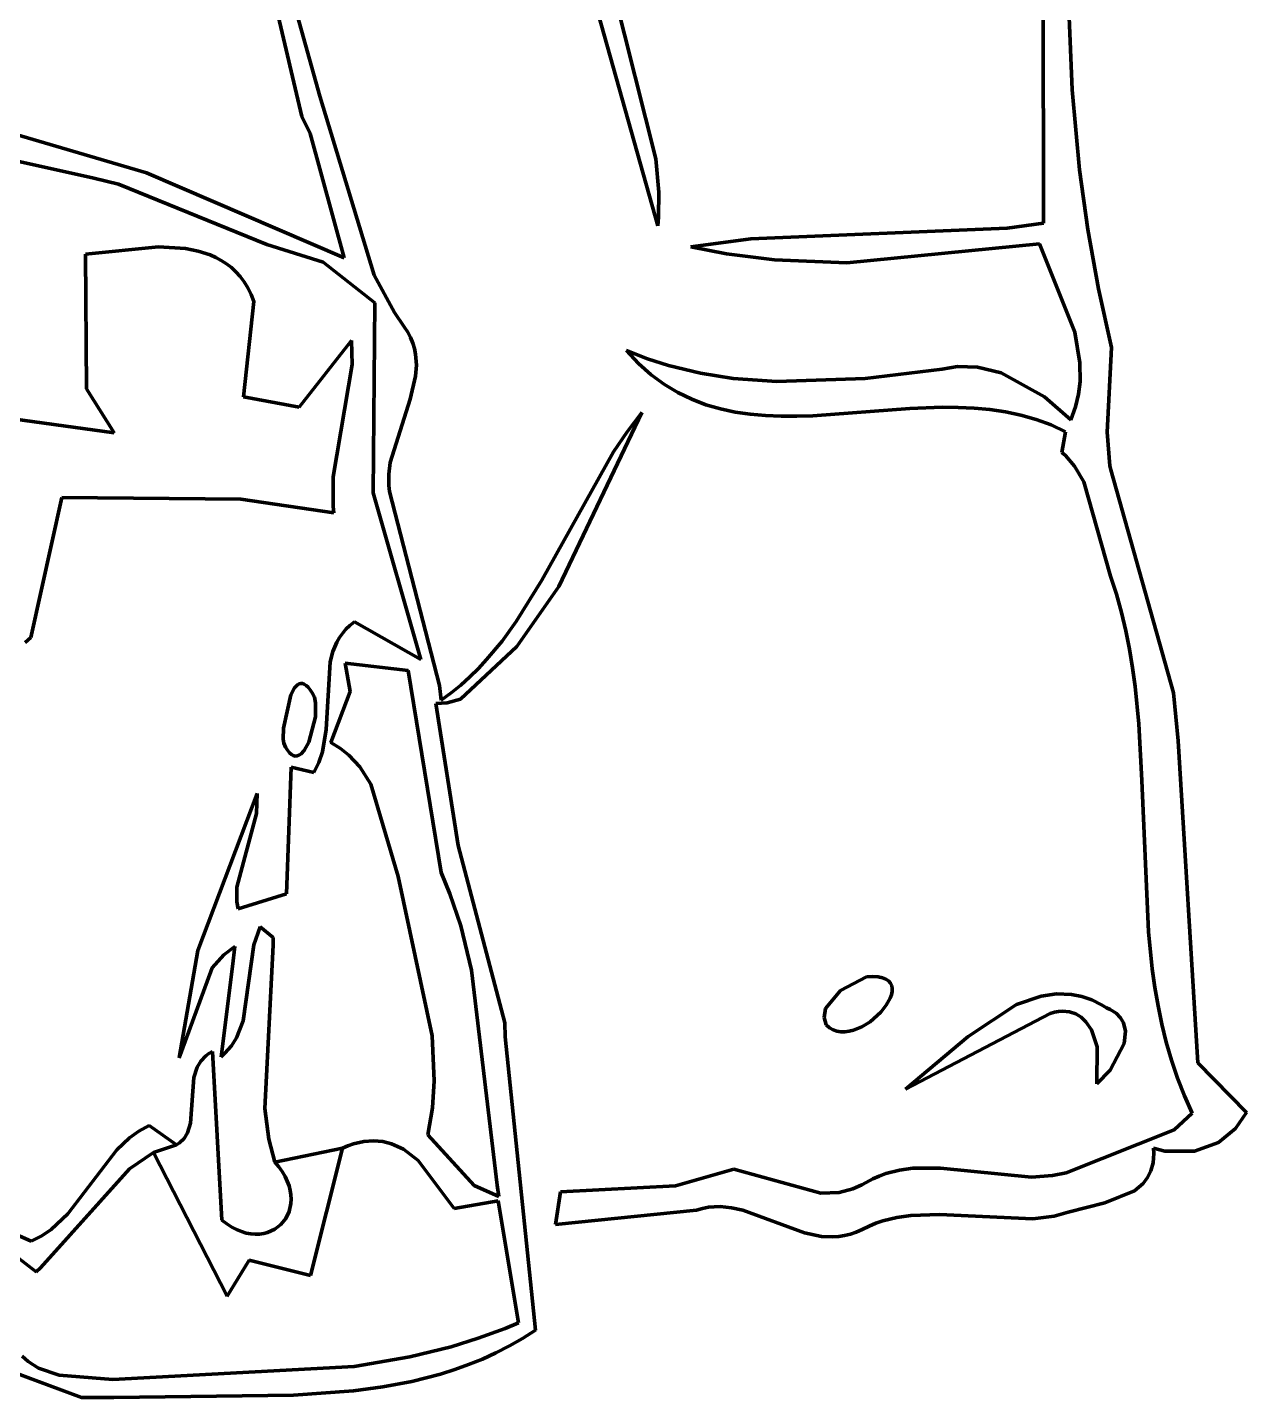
# Model space of a CAD drawing. Header units: millimetres. Extents: x 0 to 8.5, y 0 to 13.2.
# Drawn here: x 6.109 to 6.926, y 1.185 to 2.103 of the extents above; entities that cross this region are included whole.
import ezdxf

# ---------------------------------------------------------------- set-up
doc = ezdxf.new("R2010")
doc.units = ezdxf.units.MM
for name, color, linetype, lineweight in [('color#060606ff', 7, 'CONTINUOUS', 100), ('color#5c5c5cff', 7, 'CONTINUOUS', 100), ('color#ffffffff', 7, 'CONTINUOUS', 100)]:
    doc.layers.add(name, color=color, linetype=linetype, lineweight=lineweight)

msp = doc.modelspace()

# ---------------------------------------------------------------- linework, layer by layer
at = {"layer": 'color#060606ff'}
for p, q in [((6.53174, 1.97014), (6.44263, 2.28634)), ((6.25993, 2.21854), (6.30509, 2.05706)), ((6.5017, 2.12918), (6.53039, 2.01489)), ((6.29295, 2.0434), (6.27621, 2.11472)), ((6.30509, 2.05706), (6.34164, 1.93705)), ((6.07617, 2.03863), (6.18882, 2.0056)), ((6.29857, 2.03189), (6.29295, 2.0434)), ((6.15362, 2.002), (6.00369, 2.0354)), ((6.32149, 1.94856), (6.29857, 2.03189)), ((6.53039, 2.01489), (6.53243, 1.99266)), ((6.17021, 1.99806), (6.15362, 2.002)), ((6.18882, 2.0056), (6.32149, 1.94856)), ((6.26962, 1.95762), (6.17021, 1.99806)), ((6.53243, 1.99266), (6.5322, 1.9758)), ((6.5322, 1.9758), (6.53174, 1.97014)), ((6.30729, 1.9457), (6.26962, 1.95762)), ((6.1481, 1.9512), (6.19705, 1.95593)), ((6.14874, 1.86094), (6.1481, 1.9512)), ((6.19705, 1.95593), (6.21497, 1.95481)), ((6.21497, 1.95481), (6.22348, 1.95315)), ((6.22348, 1.95315), (6.23152, 1.95056)), ((6.23152, 1.95056), (6.23533, 1.94889)), ((6.23533, 1.94889), (6.23899, 1.94694)), ((6.23899, 1.94694), (6.24247, 1.94469)), ((6.24247, 1.94469), (6.24577, 1.94214)), ((6.24577, 1.94214), (6.24886, 1.93926)), ((6.24886, 1.93926), (6.25174, 1.93604)), ((6.34202, 1.91841), (6.30729, 1.9457)), ((6.25174, 1.93604), (6.2544, 1.93246)), ((6.2544, 1.93246), (6.25681, 1.92851)), ((6.25681, 1.92851), (6.25896, 1.92417)), ((6.34164, 1.93705), (6.35515, 1.91193)), ((6.26084, 1.91942), (6.25394, 1.85542)), ((6.25896, 1.92417), (6.26084, 1.91942)), ((6.34093, 1.79119), (6.34202, 1.91841)), ((6.35515, 1.91193), (6.3616, 1.90235)), ((6.3616, 1.90235), (6.36399, 1.89877)), ((6.29115, 1.84867), (6.32631, 1.89321)), ((6.32631, 1.89321), (6.32679, 1.87705)), ((6.36399, 1.89877), (6.36593, 1.89516)), ((6.36593, 1.89516), (6.36746, 1.89153)), ((6.36746, 1.89153), (6.36859, 1.88787)), ((6.36859, 1.88787), (6.36935, 1.88418)), ((6.36935, 1.88418), (6.36991, 1.87675)), ((6.32679, 1.87705), (6.31409, 1.80197)), ((6.36991, 1.87675), (6.36934, 1.86924)), ((6.36934, 1.86924), (6.36575, 1.85402)), ((6.16713, 1.83132), (6.14874, 1.86094)), ((6.25394, 1.85542), (6.29115, 1.84867)), ((6.36575, 1.85402), (6.35222, 1.81147)), ((6.06746, 1.84503), (6.16713, 1.83132)), ((6.52103, 1.84489), (6.46543, 1.72841)), ((6.51112, 1.83212), (6.52103, 1.84489)), ((6.50196, 1.81873), (6.51112, 1.83212)), ((6.45394, 1.7327), (6.50196, 1.81873)), ((6.35222, 1.81147), (6.35126, 1.80371)), ((6.31409, 1.80197), (6.31398, 1.78191)), ((6.35126, 1.80371), (6.35132, 1.79598)), ((6.37282, 1.67935), (6.34093, 1.79119)), ((6.35132, 1.79598), (6.35181, 1.79212)), ((6.35181, 1.79212), (6.3854, 1.6621)), ((6.13217, 1.78812), (6.11145, 1.69427)), ((6.25203, 1.78695), (6.13217, 1.78812)), ((6.31444, 1.77785), (6.25203, 1.78695)), ((6.31398, 1.78191), (6.31444, 1.77785)), ((6.43678, 1.70495), (6.45394, 1.7327)), ((6.46543, 1.72841), (6.43722, 1.68808)), ((6.32021, 1.69696), (6.32256, 1.69968)), ((6.32256, 1.69968), (6.32525, 1.70225)), ((6.32525, 1.70225), (6.32831, 1.70465)), ((6.32831, 1.70465), (6.37282, 1.67935)), ((6.42728, 1.69183), (6.43678, 1.70495)), ((6.11145, 1.69427), (6.10755, 1.69092)), ((6.31376, 1.68472), (6.31644, 1.69109)), ((6.31644, 1.69109), (6.31818, 1.69409)), ((6.31818, 1.69409), (6.32021, 1.69696)), ((6.41694, 1.67939), (6.42728, 1.69183)), ((6.31197, 1.67792), (6.31376, 1.68472)), ((6.43722, 1.68808), (6.39947, 1.65296)), ((6.30926, 1.63257), (6.31197, 1.67792)), ((6.32205, 1.67691), (6.32554, 1.65796)), ((6.36428, 1.67215), (6.32205, 1.67691)), ((6.38639, 1.53663), (6.36428, 1.67215)), ((6.40562, 1.66776), (6.41141, 1.67347)), ((6.41141, 1.67347), (6.41694, 1.67939)), ((6.28812, 1.6605), (6.29009, 1.66255)), ((6.29009, 1.66255), (6.29116, 1.66315)), ((6.29116, 1.66315), (6.29227, 1.66344)), ((6.29227, 1.66344), (6.29344, 1.66338)), ((6.29344, 1.66338), (6.29467, 1.66296)), ((6.29467, 1.66296), (6.29594, 1.66214)), ((6.29594, 1.66214), (6.29726, 1.6609)), ((6.3854, 1.6621), (6.38644, 1.65211)), ((6.39315, 1.65707), (6.39954, 1.66229)), ((6.39954, 1.66229), (6.40562, 1.66776)), ((6.28083, 1.63347), (6.28558, 1.65571)), ((6.28558, 1.65571), (6.28812, 1.6605)), ((6.29726, 1.6609), (6.29864, 1.65921)), ((6.29864, 1.65921), (6.30006, 1.65705)), ((6.30006, 1.65705), (6.30147, 1.65412)), ((6.30147, 1.65412), (6.30225, 1.65032)), ((6.32554, 1.65796), (6.31248, 1.62376)), ((6.38644, 1.65211), (6.39315, 1.65707)), ((6.39947, 1.65296), (6.39044, 1.65033)), ((6.30225, 1.65032), (6.30214, 1.64098)), ((6.39044, 1.65033), (6.38284, 1.64995)), ((6.38284, 1.64995), (6.39774, 1.55489)), ((6.30214, 1.64098), (6.29769, 1.62402)), ((6.28062, 1.62604), (6.28083, 1.63347)), ((6.28091, 1.62348), (6.28062, 1.62604)), ((6.30684, 1.61758), (6.30926, 1.63257)), ((6.28216, 1.62077), (6.28091, 1.62348)), ((6.28343, 1.61861), (6.28216, 1.62077)), ((6.28471, 1.61695), (6.28343, 1.61861)), ((6.286, 1.61578), (6.28471, 1.61695)), ((6.2946, 1.61855), (6.29229, 1.61609)), ((6.29769, 1.62402), (6.2946, 1.61855)), ((6.30449, 1.61046), (6.30684, 1.61758)), ((6.31248, 1.62376), (6.31896, 1.61982)), ((6.31896, 1.61982), (6.32465, 1.6153)), ((6.28285, 1.52235), (6.28587, 1.60725)), ((6.28587, 1.60725), (6.30112, 1.60369)), ((6.28729, 1.61506), (6.286, 1.61578)), ((6.28857, 1.61475), (6.28729, 1.61506)), ((6.28983, 1.61484), (6.28857, 1.61475)), ((6.29108, 1.6153), (6.28983, 1.61484)), ((6.29229, 1.61609), (6.29108, 1.6153)), ((6.30112, 1.60369), (6.30449, 1.61046)), ((6.32465, 1.6153), (6.33187, 1.60759)), ((6.33187, 1.60759), (6.33938, 1.59585)), ((6.2233, 1.48442), (6.2631, 1.58972)), ((6.2631, 1.58972), (6.26258, 1.57618)), ((6.33938, 1.59585), (6.35773, 1.53397)), ((6.26258, 1.57618), (6.24945, 1.52682)), ((6.39774, 1.55489), (6.42908, 1.43593)), ((6.35773, 1.53397), (6.38051, 1.42724)), ((6.39235, 1.5225), (6.38639, 1.53663)), ((6.24945, 1.52682), (6.24936, 1.51702)), ((6.24936, 1.51702), (6.25034, 1.51243)), ((6.25034, 1.51243), (6.28285, 1.52235)), ((6.39962, 1.50087), (6.39235, 1.5225)), ((6.26512, 1.50024), (6.26096, 1.48825)), ((6.27384, 1.49324), (6.26512, 1.50024)), ((6.4067, 1.47134), (6.39962, 1.50087)), ((6.26096, 1.48825), (6.25374, 1.43735)), ((6.2682, 1.3786), (6.27384, 1.48806)), ((6.27384, 1.48806), (6.27384, 1.49324)), ((6.21071, 1.41245), (6.2233, 1.48442)), ((6.24065, 1.4816), (6.23293, 1.47278)), ((6.24821, 1.48718), (6.24065, 1.4816)), ((6.24652, 1.47366), (6.24821, 1.48718)), ((6.23293, 1.47278), (6.2149, 1.42338)), ((6.23895, 1.41325), (6.24652, 1.47366)), ((6.4239, 1.32707), (6.4067, 1.47134)), ((6.65426, 1.4577), (6.67162, 1.46672)), ((6.67162, 1.46672), (6.67579, 1.46691)), ((6.67579, 1.46691), (6.67933, 1.4667)), ((6.67933, 1.4667), (6.68226, 1.46612)), ((6.68226, 1.46612), (6.68461, 1.46521)), ((6.68461, 1.46521), (6.68642, 1.46401)), ((6.68642, 1.46401), (6.68771, 1.46253)), ((6.68771, 1.46253), (6.68852, 1.46083)), ((6.68852, 1.46083), (6.68887, 1.45893)), ((6.64403, 1.44555), (6.65426, 1.4577)), ((6.68749, 1.4524), (6.68485, 1.4477)), ((6.68833, 1.45468), (6.68749, 1.4524)), ((6.6888, 1.45687), (6.68833, 1.45468)), ((6.68887, 1.45893), (6.6888, 1.45687)), ((6.77224, 1.44822), (6.78875, 1.45385)), ((6.78875, 1.45385), (6.7989, 1.4553)), ((6.7989, 1.4553), (6.8091, 1.45499)), ((6.8091, 1.45499), (6.81587, 1.45369)), ((6.81587, 1.45369), (6.8226, 1.45142)), ((6.8226, 1.45142), (6.82925, 1.44812)), ((6.64327, 1.43952), (6.64403, 1.44555)), ((6.68111, 1.44303), (6.67397, 1.43672)), ((6.68485, 1.4477), (6.68111, 1.44303)), ((6.79463, 1.44232), (6.69784, 1.39158)), ((6.73973, 1.42683), (6.77224, 1.44822)), ((6.79756, 1.44306), (6.79463, 1.44232)), ((6.80034, 1.44351), (6.79756, 1.44306)), ((6.80296, 1.44368), (6.80034, 1.44351)), ((6.80775, 1.44325), (6.80296, 1.44368)), ((6.81196, 1.44188), (6.80775, 1.44325)), ((6.81562, 1.43967), (6.81196, 1.44188)), ((6.82925, 1.44812), (6.83253, 1.44606)), ((6.83253, 1.44606), (6.83498, 1.44497)), ((6.83498, 1.44497), (6.83902, 1.4424)), ((6.83902, 1.4424), (6.84198, 1.43937)), ((6.25374, 1.43735), (6.24918, 1.42583)), ((6.42908, 1.43593), (6.42935, 1.42663)), ((6.64451, 1.43457), (6.64327, 1.43952)), ((6.64675, 1.43266), (6.64451, 1.43457)), ((6.64916, 1.43127), (6.64675, 1.43266)), ((6.66854, 1.43335), (6.66287, 1.43099)), ((6.67397, 1.43672), (6.66854, 1.43335)), ((6.81874, 1.43673), (6.81562, 1.43967)), ((6.82246, 1.43118), (6.81874, 1.43673)), ((6.84198, 1.43937), (6.84396, 1.43597)), ((6.84396, 1.43597), (6.84527, 1.43032)), ((6.2149, 1.42338), (6.21071, 1.41245)), ((6.24918, 1.42583), (6.24579, 1.42052)), ((6.38051, 1.42724), (6.38185, 1.39714)), ((6.42935, 1.42663), (6.44972, 1.22996)), ((6.65173, 1.43037), (6.64916, 1.43127)), ((6.65441, 1.42993), (6.65173, 1.43037)), ((6.65718, 1.42991), (6.65441, 1.42993)), ((6.66001, 1.43027), (6.65718, 1.42991)), ((6.66287, 1.43099), (6.66001, 1.43027)), ((6.69784, 1.39158), (6.73973, 1.42683)), ((6.82626, 1.4198), (6.82246, 1.43118)), ((6.84527, 1.43032), (6.8444, 1.42217)), ((6.24148, 1.41558), (6.23895, 1.41325)), ((6.24579, 1.42052), (6.24148, 1.41558)), ((6.82609, 1.39508), (6.82626, 1.4198)), ((6.8444, 1.42217), (6.83496, 1.40415)), ((6.38185, 1.39714), (6.38063, 1.37905)), ((6.83496, 1.40415), (6.82609, 1.39508)), ((6.27091, 1.35795), (6.2682, 1.3786)), ((6.38063, 1.37905), (6.37757, 1.36095)), ((6.17746, 1.35882), (6.18373, 1.36335)), ((6.18373, 1.36335), (6.19069, 1.36716)), ((6.19069, 1.36716), (6.20905, 1.35426)), ((6.37757, 1.36095), (6.40846, 1.32696)), ((6.13617, 1.30797), (6.1691, 1.35094)), ((6.1691, 1.35094), (6.17746, 1.35882)), ((6.20905, 1.35426), (6.19363, 1.34907)), ((6.27487, 1.34258), (6.27091, 1.35795)), ((6.32021, 1.35198), (6.27487, 1.34258)), ((6.32398, 1.35355), (6.32021, 1.35198)), ((6.32763, 1.35481), (6.32398, 1.35355)), ((6.33462, 1.35643), (6.32763, 1.35481)), ((6.34119, 1.35694), (6.33462, 1.35643)), ((6.34737, 1.35642), (6.34119, 1.35694)), ((6.35319, 1.35495), (6.34737, 1.35642)), ((6.3613, 1.3512), (6.35319, 1.35495)), ((6.37107, 1.34375), (6.3613, 1.3512)), ((6.19363, 1.34907), (6.17749, 1.33815)), ((6.39511, 1.31152), (6.37107, 1.34375)), ((6.17749, 1.33815), (6.11779, 1.27176)), ((6.40846, 1.32696), (6.42508, 1.31958)), ((6.42508, 1.31958), (6.4239, 1.32707)), ((6.42471, 1.31668), (6.39511, 1.31152)), ((6.43826, 1.23494), (6.42471, 1.31668)), ((6.12509, 1.29754), (6.13617, 1.30797)), ((6.11496, 1.26911), (6.06959, 1.30395)), ((6.09358, 1.29766), (6.11162, 1.28966)), ((6.11871, 1.29322), (6.12509, 1.29754)), ((6.11162, 1.28966), (6.11871, 1.29322)), ((6.11779, 1.27176), (6.11496, 1.26911)), ((6.41136, 1.22452), (6.42935, 1.23119)), ((6.42935, 1.23119), (6.43826, 1.23494)), ((6.39316, 1.21885), (6.41136, 1.22452)), ((6.44101, 1.22443), (6.43216, 1.21939)), ((6.44972, 1.22996), (6.44101, 1.22443)), ((6.14537, 1.18491), (6.06922, 1.21297)), ((6.10564, 1.21266), (6.10954, 1.20891)), ((6.36551, 1.21205), (6.39316, 1.21885)), ((6.42318, 1.2148), (6.41407, 1.21065)), ((6.43216, 1.21939), (6.42318, 1.2148)), ((6.10954, 1.20891), (6.11652, 1.20452)), ((6.11652, 1.20452), (6.13035, 1.19992)), ((6.16634, 1.19682), (6.32811, 1.20568)), ((6.32811, 1.20568), (6.36551, 1.21205)), ((6.3955, 1.20356), (6.38605, 1.20059)), ((6.40484, 1.20691), (6.3955, 1.20356)), ((6.41407, 1.21065), (6.40484, 1.20691)), ((6.13035, 1.19992), (6.16634, 1.19682)), ((6.36687, 1.19567), (6.34736, 1.19197)), ((6.3765, 1.19797), (6.36687, 1.19567)), ((6.38605, 1.20059), (6.3765, 1.19797)), ((6.16694, 1.1848), (6.14537, 1.18491)), ((6.28747, 1.18645), (6.16694, 1.1848)), ((6.32758, 1.18931), (6.28747, 1.18645)), ((6.34736, 1.19197), (6.32758, 1.18931))]:
    msp.add_line(p, q, dxfattribs=at)
at = {"layer": 'color#5c5c5cff'}
for p, q in [((6.79031, 1.97183), (6.78965, 2.28879)), ((6.80723, 2.1152), (6.8094, 2.06132)), ((6.8094, 2.06132), (6.81436, 2.00764)), ((6.81436, 2.00764), (6.81993, 1.96761)), ((6.59405, 1.96128), (6.76592, 1.96862)), ((6.76592, 1.96862), (6.79031, 1.97183)), ((6.81993, 1.96761), (6.8271, 1.92786)), ((6.55377, 1.95598), (6.59405, 1.96128)), ((6.57781, 1.95126), (6.55377, 1.95598)), ((6.78748, 1.95801), (6.65845, 1.94539)), ((6.81121, 1.89886), (6.78748, 1.95801)), ((6.60999, 1.94722), (6.57781, 1.95126)), ((6.65845, 1.94539), (6.60999, 1.94722)), ((6.8271, 1.92786), (6.83588, 1.88845)), ((6.81472, 1.87838), (6.81121, 1.89886)), ((6.51883, 1.8778), (6.51067, 1.88652)), ((6.51067, 1.88652), (6.52468, 1.88104)), ((6.83588, 1.88845), (6.83301, 1.83182)), ((6.52731, 1.87025), (6.51883, 1.8778)), ((6.52468, 1.88104), (6.53886, 1.8765)), ((6.53886, 1.8765), (6.5604, 1.8713)), ((6.6708, 1.86776), (6.72228, 1.87414)), ((6.72228, 1.87414), (6.73261, 1.87577)), ((6.73261, 1.87577), (6.74597, 1.87546)), ((6.74597, 1.87546), (6.76192, 1.87162)), ((6.81474, 1.86583), (6.81472, 1.87838)), ((6.53607, 1.8638), (6.52731, 1.87025)), ((6.5604, 1.8713), (6.58221, 1.86787)), ((6.58221, 1.86787), (6.61159, 1.86569)), ((6.61159, 1.86569), (6.6708, 1.86776)), ((6.76192, 1.87162), (6.79096, 1.85543)), ((6.8137, 1.85734), (6.81474, 1.86583)), ((6.5451, 1.85836), (6.53607, 1.8638)), ((6.55439, 1.85387), (6.5451, 1.85836)), ((6.79096, 1.85543), (6.8087, 1.84002)), ((6.81172, 1.84874), (6.8137, 1.85734)), ((6.56391, 1.85024), (6.55439, 1.85387)), ((6.57365, 1.84741), (6.56391, 1.85024)), ((6.58359, 1.84529), (6.57365, 1.84741)), ((6.70063, 1.84759), (6.63558, 1.8428)), ((6.72232, 1.84846), (6.70063, 1.84759)), ((6.73308, 1.84841), (6.72232, 1.84846)), ((6.74376, 1.84794), (6.73308, 1.84841)), ((6.75434, 1.84698), (6.74376, 1.84794)), ((6.7648, 1.84545), (6.75434, 1.84698)), ((6.8087, 1.84002), (6.81172, 1.84874)), ((6.5937, 1.84382), (6.58359, 1.84529)), ((6.60398, 1.8429), (6.5937, 1.84382)), ((6.6144, 1.84248), (6.60398, 1.8429)), ((6.62494, 1.84247), (6.6144, 1.84248)), ((6.63558, 1.8428), (6.62494, 1.84247)), ((6.77513, 1.84326), (6.7648, 1.84545)), ((6.78531, 1.84036), (6.77513, 1.84326)), ((6.79531, 1.83665), (6.78531, 1.84036)), ((6.80512, 1.83207), (6.79531, 1.83665)), ((6.80263, 1.81821), (6.80512, 1.83207)), ((6.83301, 1.83182), (6.83465, 1.80932)), ((6.80501, 1.81609), (6.80263, 1.81821)), ((6.81112, 1.8091), (6.80501, 1.81609)), ((6.81723, 1.7986), (6.81112, 1.8091)), ((6.83465, 1.80932), (6.83543, 1.80653)), ((6.83543, 1.80653), (6.87736, 1.65713)), ((6.8352, 1.73526), (6.81723, 1.7986)), ((6.83912, 1.72318), (6.8352, 1.73526)), ((6.84252, 1.711), (6.83912, 1.72318)), ((6.84543, 1.69873), (6.84252, 1.711)), ((6.84789, 1.68638), (6.84543, 1.69873)), ((6.84996, 1.67396), (6.84789, 1.68638)), ((6.85166, 1.66147), (6.84996, 1.67396)), ((6.85416, 1.63634), (6.85166, 1.66147)), ((6.87736, 1.65713), (6.88063, 1.62484)), ((6.85629, 1.59837), (6.85416, 1.63634)), ((6.88063, 1.62484), (6.89371, 1.40905)), ((6.86056, 1.49704), (6.85629, 1.59837)), ((6.86316, 1.47205), (6.86056, 1.49704)), ((6.86493, 1.45964), (6.86316, 1.47205)), ((6.86706, 1.44731), (6.86493, 1.45964)), ((6.8696, 1.43506), (6.86706, 1.44731)), ((6.87259, 1.42291), (6.8696, 1.43506)), ((6.22858, 1.41383), (6.23067, 1.41534)), ((6.23067, 1.41534), (6.23307, 1.41666)), ((6.23307, 1.41666), (6.23934, 1.30379)), ((6.87608, 1.41085), (6.87259, 1.42291)), ((6.22069, 1.39928), (6.22284, 1.40624)), ((6.22284, 1.40624), (6.22523, 1.41032)), ((6.22523, 1.41032), (6.22858, 1.41383)), ((6.88011, 1.3989), (6.87608, 1.41085)), ((6.89371, 1.40905), (6.92643, 1.3759)), ((6.21829, 1.36863), (6.22069, 1.39928)), ((6.88471, 1.38706), (6.88011, 1.3989)), ((6.88994, 1.37535), (6.88471, 1.38706)), ((6.21635, 1.36215), (6.21829, 1.36863)), ((6.87786, 1.36421), (6.88994, 1.37535)), ((6.92643, 1.3759), (6.91898, 1.36506)), ((6.21415, 1.35849), (6.21635, 1.36215)), ((6.80537, 1.33533), (6.87786, 1.36421)), ((6.91898, 1.36506), (6.90749, 1.35574)), ((6.19363, 1.34907), (6.20905, 1.35426)), ((6.20905, 1.35426), (6.21102, 1.35548)), ((6.21102, 1.35548), (6.21415, 1.35849)), ((6.27487, 1.34258), (6.32021, 1.35198)), ((6.32021, 1.35198), (6.29887, 1.26658)), ((6.87164, 1.35001), (6.86404, 1.35187)), ((6.86404, 1.35187), (6.86419, 1.34842)), ((6.89158, 1.34994), (6.87164, 1.35001)), ((6.90749, 1.35574), (6.89158, 1.34994)), ((6.24302, 1.2527), (6.19363, 1.34907)), ((6.27757, 1.33941), (6.27487, 1.34258)), ((6.86373, 1.34219), (6.86232, 1.33681)), ((6.86409, 1.34519), (6.86373, 1.34219)), ((6.86419, 1.34842), (6.86409, 1.34519)), ((6.27987, 1.33623), (6.27757, 1.33941)), ((6.28178, 1.33305), (6.27987, 1.33623)), ((6.2833, 1.32988), (6.28178, 1.33305)), ((6.54345, 1.32677), (6.58273, 1.33779)), ((6.58273, 1.33779), (6.64095, 1.32173)), ((6.6758, 1.33133), (6.6802, 1.33329)), ((6.6802, 1.33329), (6.68464, 1.33491)), ((6.68464, 1.33491), (6.69362, 1.33725)), ((6.69362, 1.33725), (6.70273, 1.33852)), ((6.70273, 1.33852), (6.72123, 1.33863)), ((6.72123, 1.33863), (6.78229, 1.33262)), ((6.78229, 1.33262), (6.79621, 1.33354)), ((6.79621, 1.33354), (6.80537, 1.33533)), ((6.86005, 1.33219), (6.85703, 1.32826)), ((6.86232, 1.33681), (6.86005, 1.33219)), ((6.28445, 1.32675), (6.2833, 1.32988)), ((6.28526, 1.32366), (6.28445, 1.32675)), ((6.28572, 1.32063), (6.28526, 1.32366)), ((6.46299, 1.30074), (6.46655, 1.32277)), ((6.46655, 1.32277), (6.54345, 1.32677)), ((6.65331, 1.32232), (6.66246, 1.32468)), ((6.66246, 1.32468), (6.66846, 1.32733)), ((6.66846, 1.32733), (6.67144, 1.32901)), ((6.67144, 1.32901), (6.6758, 1.33133)), ((6.85131, 1.32346), (6.83133, 1.31526)), ((6.85703, 1.32826), (6.85131, 1.32346)), ((6.28448, 1.30952), (6.28569, 1.31485)), ((6.28569, 1.31485), (6.28586, 1.31769)), ((6.28586, 1.31769), (6.28572, 1.32063)), ((6.64095, 1.32173), (6.65331, 1.32232)), ((6.83133, 1.31526), (6.80691, 1.30896)), ((6.27897, 1.30076), (6.2822, 1.30478)), ((6.2822, 1.30478), (6.28448, 1.30952)), ((6.55765, 1.31047), (6.46299, 1.30074)), ((6.56164, 1.31159), (6.55765, 1.31047)), ((6.5656, 1.31233), (6.56164, 1.31159)), ((6.56952, 1.3127), (6.5656, 1.31233)), ((6.57342, 1.31276), (6.56952, 1.3127)), ((6.58113, 1.312), (6.57342, 1.31276)), ((6.58876, 1.31031), (6.58113, 1.312)), ((6.63006, 1.29521), (6.58876, 1.31031)), ((6.69197, 1.30559), (6.68261, 1.30327)), ((6.70141, 1.30694), (6.69197, 1.30559)), ((6.72047, 1.30743), (6.70141, 1.30694)), ((6.78306, 1.30449), (6.72047, 1.30743)), ((6.79741, 1.30644), (6.78306, 1.30449)), ((6.80691, 1.30896), (6.79741, 1.30644)), ((6.23934, 1.30379), (6.24269, 1.30123)), ((6.24269, 1.30123), (6.24602, 1.2991)), ((6.24602, 1.2991), (6.24931, 1.29737)), ((6.24931, 1.29737), (6.25255, 1.29604)), ((6.25255, 1.29604), (6.25573, 1.29509)), ((6.25573, 1.29509), (6.25882, 1.29449)), ((6.26748, 1.29471), (6.27011, 1.2954)), ((6.27011, 1.2954), (6.2749, 1.29759)), ((6.2749, 1.29759), (6.27897, 1.30076)), ((6.64143, 1.29281), (6.63006, 1.29521)), ((6.66475, 1.29572), (6.66079, 1.29432)), ((6.66875, 1.29756), (6.66475, 1.29572)), ((6.67334, 1.29979), (6.66875, 1.29756)), ((6.67797, 1.30168), (6.67334, 1.29979)), ((6.68261, 1.30327), (6.67797, 1.30168)), ((6.25882, 1.29449), (6.26182, 1.29424)), ((6.26182, 1.29424), (6.26471, 1.29432)), ((6.26471, 1.29432), (6.26748, 1.29471)), ((6.6491, 1.29244), (6.64143, 1.29281)), ((6.65297, 1.29271), (6.6491, 1.29244)), ((6.65687, 1.29332), (6.65297, 1.29271)), ((6.66079, 1.29432), (6.65687, 1.29332)), ((6.25771, 1.27691), (6.24302, 1.2527)), ((6.29887, 1.26658), (6.25771, 1.27691))]:
    msp.add_line(p, q, dxfattribs=at)
at = {"layer": 'color#ffffffff'}
for p, q in [((6.78965, 2.28879), (6.79031, 1.97183)), ((6.44263, 2.28634), (6.53174, 1.97014)), ((6.30509, 2.05706), (6.25993, 2.21854)), ((6.53039, 2.01489), (6.5017, 2.12918)), ((6.27621, 2.11472), (6.29295, 2.0434)), ((6.8094, 2.06132), (6.80723, 2.1152)), ((6.34164, 1.93705), (6.30509, 2.05706)), ((6.81436, 2.00764), (6.8094, 2.06132)), ((6.18882, 2.0056), (6.07617, 2.03863)), ((6.29295, 2.0434), (6.29857, 2.03189)), ((6.00369, 2.0354), (6.15362, 2.002)), ((6.29857, 2.03189), (6.32149, 1.94856)), ((6.53243, 1.99266), (6.53039, 2.01489)), ((6.15362, 2.002), (6.17021, 1.99806)), ((6.32149, 1.94856), (6.18882, 2.0056)), ((6.81993, 1.96761), (6.81436, 2.00764)), ((6.17021, 1.99806), (6.26962, 1.95762)), ((6.5322, 1.9758), (6.53243, 1.99266)), ((6.53174, 1.97014), (6.5322, 1.9758)), ((6.76592, 1.96862), (6.59405, 1.96128)), ((6.79031, 1.97183), (6.76592, 1.96862)), ((6.8271, 1.92786), (6.81993, 1.96761)), ((6.26962, 1.95762), (6.30729, 1.9457)), ((6.59405, 1.96128), (6.55377, 1.95598)), ((6.55377, 1.95598), (6.57781, 1.95126)), ((6.65845, 1.94539), (6.78748, 1.95801)), ((6.78748, 1.95801), (6.81121, 1.89886)), ((6.19705, 1.95593), (6.1481, 1.9512)), ((6.1481, 1.9512), (6.14874, 1.86094)), ((6.21497, 1.95481), (6.19705, 1.95593)), ((6.22348, 1.95315), (6.21497, 1.95481)), ((6.23152, 1.95056), (6.22348, 1.95315)), ((6.23533, 1.94889), (6.23152, 1.95056)), ((6.23899, 1.94694), (6.23533, 1.94889)), ((6.24247, 1.94469), (6.23899, 1.94694)), ((6.57781, 1.95126), (6.60999, 1.94722)), ((6.60999, 1.94722), (6.65845, 1.94539)), ((6.24577, 1.94214), (6.24247, 1.94469)), ((6.24886, 1.93926), (6.24577, 1.94214)), ((6.25174, 1.93604), (6.24886, 1.93926)), ((6.30729, 1.9457), (6.34202, 1.91841)), ((6.2544, 1.93246), (6.25174, 1.93604)), ((6.25681, 1.92851), (6.2544, 1.93246)), ((6.25896, 1.92417), (6.25681, 1.92851)), ((6.35515, 1.91193), (6.34164, 1.93705)), ((6.25394, 1.85542), (6.26084, 1.91942)), ((6.26084, 1.91942), (6.25896, 1.92417)), ((6.83588, 1.88845), (6.8271, 1.92786)), ((6.34202, 1.91841), (6.34093, 1.79119)), ((6.3616, 1.90235), (6.35515, 1.91193)), ((6.36399, 1.89877), (6.3616, 1.90235)), ((6.32631, 1.89321), (6.29115, 1.84867)), ((6.32679, 1.87705), (6.32631, 1.89321)), ((6.36593, 1.89516), (6.36399, 1.89877)), ((6.36746, 1.89153), (6.36593, 1.89516)), ((6.81121, 1.89886), (6.81472, 1.87838)), ((6.36859, 1.88787), (6.36746, 1.89153)), ((6.36935, 1.88418), (6.36859, 1.88787)), ((6.36991, 1.87675), (6.36935, 1.88418)), ((6.52468, 1.88104), (6.51067, 1.88652)), ((6.51067, 1.88652), (6.51883, 1.8778)), ((6.83301, 1.83182), (6.83588, 1.88845)), ((6.31409, 1.80197), (6.32679, 1.87705)), ((6.36934, 1.86924), (6.36991, 1.87675)), ((6.51883, 1.8778), (6.52731, 1.87025)), ((6.53886, 1.8765), (6.52468, 1.88104)), ((6.5604, 1.8713), (6.53886, 1.8765)), ((6.72228, 1.87414), (6.6708, 1.86776)), ((6.73261, 1.87577), (6.72228, 1.87414)), ((6.74597, 1.87546), (6.73261, 1.87577)), ((6.76192, 1.87162), (6.74597, 1.87546)), ((6.81472, 1.87838), (6.81474, 1.86583)), ((6.36575, 1.85402), (6.36934, 1.86924)), ((6.52731, 1.87025), (6.53607, 1.8638)), ((6.58221, 1.86787), (6.5604, 1.8713)), ((6.61159, 1.86569), (6.58221, 1.86787)), ((6.6708, 1.86776), (6.61159, 1.86569)), ((6.79096, 1.85543), (6.76192, 1.87162)), ((6.81474, 1.86583), (6.8137, 1.85734)), ((6.14874, 1.86094), (6.16713, 1.83132)), ((6.29115, 1.84867), (6.25394, 1.85542)), ((6.53607, 1.8638), (6.5451, 1.85836)), ((6.5451, 1.85836), (6.55439, 1.85387)), ((6.8087, 1.84002), (6.79096, 1.85543)), ((6.8137, 1.85734), (6.81172, 1.84874)), ((6.35222, 1.81147), (6.36575, 1.85402)), ((6.55439, 1.85387), (6.56391, 1.85024)), ((6.56391, 1.85024), (6.57365, 1.84741)), ((6.57365, 1.84741), (6.58359, 1.84529)), ((6.63558, 1.8428), (6.70063, 1.84759)), ((6.70063, 1.84759), (6.72232, 1.84846)), ((6.72232, 1.84846), (6.73308, 1.84841)), ((6.73308, 1.84841), (6.74376, 1.84794)), ((6.74376, 1.84794), (6.75434, 1.84698)), ((6.75434, 1.84698), (6.7648, 1.84545)), ((6.81172, 1.84874), (6.8087, 1.84002)), ((6.16713, 1.83132), (6.06746, 1.84503)), ((6.46543, 1.72841), (6.52103, 1.84489)), ((6.52103, 1.84489), (6.51112, 1.83212)), ((6.58359, 1.84529), (6.5937, 1.84382)), ((6.5937, 1.84382), (6.60398, 1.8429)), ((6.60398, 1.8429), (6.6144, 1.84248)), ((6.6144, 1.84248), (6.62494, 1.84247)), ((6.62494, 1.84247), (6.63558, 1.8428)), ((6.7648, 1.84545), (6.77513, 1.84326)), ((6.77513, 1.84326), (6.78531, 1.84036)), ((6.78531, 1.84036), (6.79531, 1.83665)), ((6.79531, 1.83665), (6.80512, 1.83207)), ((6.51112, 1.83212), (6.50196, 1.81873)), ((6.80512, 1.83207), (6.80263, 1.81821)), ((6.83465, 1.80932), (6.83301, 1.83182)), ((6.50196, 1.81873), (6.45394, 1.7327)), ((6.80263, 1.81821), (6.80501, 1.81609)), ((6.35126, 1.80371), (6.35222, 1.81147)), ((6.80501, 1.81609), (6.81112, 1.8091)), ((6.81112, 1.8091), (6.81723, 1.7986)), ((6.83543, 1.80653), (6.83465, 1.80932)), ((6.31398, 1.78191), (6.31409, 1.80197)), ((6.35132, 1.79598), (6.35126, 1.80371)), ((6.87736, 1.65713), (6.83543, 1.80653)), ((6.34093, 1.79119), (6.37282, 1.67935)), ((6.35181, 1.79212), (6.35132, 1.79598)), ((6.3854, 1.6621), (6.35181, 1.79212)), ((6.81723, 1.7986), (6.8352, 1.73526)), ((6.11145, 1.69427), (6.13217, 1.78812)), ((6.13217, 1.78812), (6.25203, 1.78695)), ((6.25203, 1.78695), (6.31444, 1.77785)), ((6.31444, 1.77785), (6.31398, 1.78191)), ((6.45394, 1.7327), (6.43678, 1.70495)), ((6.43722, 1.68808), (6.46543, 1.72841)), ((6.8352, 1.73526), (6.83912, 1.72318)), ((6.83912, 1.72318), (6.84252, 1.711)), ((6.84252, 1.711), (6.84543, 1.69873)), ((6.32256, 1.69968), (6.32021, 1.69696)), ((6.32525, 1.70225), (6.32256, 1.69968)), ((6.32831, 1.70465), (6.32525, 1.70225)), ((6.37282, 1.67935), (6.32831, 1.70465)), ((6.43678, 1.70495), (6.42728, 1.69183)), ((6.10755, 1.69092), (6.11145, 1.69427)), ((6.31644, 1.69109), (6.31376, 1.68472)), ((6.31818, 1.69409), (6.31644, 1.69109)), ((6.32021, 1.69696), (6.31818, 1.69409)), ((6.42728, 1.69183), (6.41694, 1.67939)), ((6.84543, 1.69873), (6.84789, 1.68638)), ((6.31376, 1.68472), (6.31197, 1.67792)), ((6.39947, 1.65296), (6.43722, 1.68808)), ((6.84789, 1.68638), (6.84996, 1.67396)), ((6.31197, 1.67792), (6.30926, 1.63257)), ((6.32205, 1.67691), (6.36428, 1.67215)), ((6.32554, 1.65796), (6.32205, 1.67691)), ((6.36428, 1.67215), (6.38639, 1.53663)), ((6.41141, 1.67347), (6.40562, 1.66776)), ((6.41694, 1.67939), (6.41141, 1.67347)), ((6.84996, 1.67396), (6.85166, 1.66147)), ((6.29009, 1.66255), (6.28812, 1.6605)), ((6.29116, 1.66315), (6.29009, 1.66255)), ((6.29227, 1.66344), (6.29116, 1.66315)), ((6.29344, 1.66338), (6.29227, 1.66344)), ((6.29467, 1.66296), (6.29344, 1.66338)), ((6.29594, 1.66214), (6.29467, 1.66296)), ((6.29726, 1.6609), (6.29594, 1.66214)), ((6.38644, 1.65211), (6.3854, 1.6621)), ((6.39954, 1.66229), (6.39315, 1.65707)), ((6.40562, 1.66776), (6.39954, 1.66229)), ((6.28558, 1.65571), (6.28083, 1.63347)), ((6.28812, 1.6605), (6.28558, 1.65571)), ((6.29864, 1.65921), (6.29726, 1.6609)), ((6.30006, 1.65705), (6.29864, 1.65921)), ((6.30147, 1.65412), (6.30006, 1.65705)), ((6.30225, 1.65032), (6.30147, 1.65412)), ((6.31248, 1.62376), (6.32554, 1.65796)), ((6.39315, 1.65707), (6.38644, 1.65211)), ((6.39044, 1.65033), (6.39947, 1.65296)), ((6.85166, 1.66147), (6.85416, 1.63634)), ((6.88063, 1.62484), (6.87736, 1.65713)), ((6.30214, 1.64098), (6.30225, 1.65032)), ((6.38284, 1.64995), (6.39044, 1.65033)), ((6.39774, 1.55489), (6.38284, 1.64995)), ((6.29769, 1.62402), (6.30214, 1.64098)), ((6.85416, 1.63634), (6.85629, 1.59837)), ((6.28083, 1.63347), (6.28062, 1.62604)), ((6.28062, 1.62604), (6.28091, 1.62348)), ((6.30926, 1.63257), (6.30684, 1.61758)), ((6.28091, 1.62348), (6.28216, 1.62077)), ((6.28216, 1.62077), (6.28343, 1.61861)), ((6.28343, 1.61861), (6.28471, 1.61695)), ((6.28471, 1.61695), (6.286, 1.61578)), ((6.29229, 1.61609), (6.2946, 1.61855)), ((6.2946, 1.61855), (6.29769, 1.62402)), ((6.30684, 1.61758), (6.30449, 1.61046)), ((6.31896, 1.61982), (6.31248, 1.62376)), ((6.32465, 1.6153), (6.31896, 1.61982)), ((6.89371, 1.40905), (6.88063, 1.62484)), ((6.28587, 1.60725), (6.28285, 1.52235)), ((6.30112, 1.60369), (6.28587, 1.60725)), ((6.286, 1.61578), (6.28729, 1.61506)), ((6.28729, 1.61506), (6.28857, 1.61475)), ((6.28857, 1.61475), (6.28983, 1.61484)), ((6.28983, 1.61484), (6.29108, 1.6153)), ((6.29108, 1.6153), (6.29229, 1.61609)), ((6.30449, 1.61046), (6.30112, 1.60369)), ((6.33187, 1.60759), (6.32465, 1.6153)), ((6.33938, 1.59585), (6.33187, 1.60759)), ((6.85629, 1.59837), (6.86056, 1.49704)), ((6.2631, 1.58972), (6.2233, 1.48442)), ((6.26258, 1.57618), (6.2631, 1.58972)), ((6.35773, 1.53397), (6.33938, 1.59585)), ((6.24945, 1.52682), (6.26258, 1.57618)), ((6.42908, 1.43593), (6.39774, 1.55489)), ((6.38051, 1.42724), (6.35773, 1.53397)), ((6.38639, 1.53663), (6.39235, 1.5225)), ((6.24936, 1.51702), (6.24945, 1.52682)), ((6.25034, 1.51243), (6.24936, 1.51702)), ((6.28285, 1.52235), (6.25034, 1.51243)), ((6.39235, 1.5225), (6.39962, 1.50087)), ((6.26096, 1.48825), (6.26512, 1.50024)), ((6.26512, 1.50024), (6.27384, 1.49324)), ((6.39962, 1.50087), (6.4067, 1.47134)), ((6.86056, 1.49704), (6.86316, 1.47205)), ((6.25374, 1.43735), (6.26096, 1.48825)), ((6.27384, 1.48806), (6.2682, 1.3786)), ((6.27384, 1.49324), (6.27384, 1.48806)), ((6.2233, 1.48442), (6.21071, 1.41245)), ((6.23293, 1.47278), (6.24065, 1.4816)), ((6.24065, 1.4816), (6.24821, 1.48718)), ((6.24821, 1.48718), (6.24652, 1.47366)), ((6.2149, 1.42338), (6.23293, 1.47278)), ((6.24652, 1.47366), (6.23895, 1.41325)), ((6.4067, 1.47134), (6.4239, 1.32707)), ((6.86316, 1.47205), (6.86493, 1.45964)), ((6.67162, 1.46672), (6.65426, 1.4577)), ((6.67579, 1.46691), (6.67162, 1.46672)), ((6.67933, 1.4667), (6.67579, 1.46691)), ((6.68226, 1.46612), (6.67933, 1.4667)), ((6.68461, 1.46521), (6.68226, 1.46612)), ((6.68642, 1.46401), (6.68461, 1.46521)), ((6.68771, 1.46253), (6.68642, 1.46401)), ((6.68852, 1.46083), (6.68771, 1.46253)), ((6.68887, 1.45893), (6.68852, 1.46083)), ((6.65426, 1.4577), (6.64403, 1.44555)), ((6.68485, 1.4477), (6.68749, 1.4524)), ((6.68749, 1.4524), (6.68833, 1.45468)), ((6.68833, 1.45468), (6.6888, 1.45687)), ((6.6888, 1.45687), (6.68887, 1.45893)), ((6.78875, 1.45385), (6.77224, 1.44822)), ((6.7989, 1.4553), (6.78875, 1.45385)), ((6.8091, 1.45499), (6.7989, 1.4553)), ((6.81587, 1.45369), (6.8091, 1.45499)), ((6.8226, 1.45142), (6.81587, 1.45369)), ((6.82925, 1.44812), (6.8226, 1.45142)), ((6.86493, 1.45964), (6.86706, 1.44731)), ((6.64403, 1.44555), (6.64327, 1.43952)), ((6.67397, 1.43672), (6.68111, 1.44303)), ((6.68111, 1.44303), (6.68485, 1.4477)), ((6.69784, 1.39158), (6.79463, 1.44232)), ((6.77224, 1.44822), (6.73973, 1.42683)), ((6.79463, 1.44232), (6.79756, 1.44306)), ((6.79756, 1.44306), (6.80034, 1.44351)), ((6.80034, 1.44351), (6.80296, 1.44368)), ((6.80296, 1.44368), (6.80775, 1.44325)), ((6.80775, 1.44325), (6.81196, 1.44188)), ((6.81196, 1.44188), (6.81562, 1.43967)), ((6.83253, 1.44606), (6.82925, 1.44812)), ((6.83498, 1.44497), (6.83253, 1.44606)), ((6.83902, 1.4424), (6.83498, 1.44497)), ((6.84198, 1.43937), (6.83902, 1.4424)), ((6.86706, 1.44731), (6.8696, 1.43506)), ((6.24918, 1.42583), (6.25374, 1.43735)), ((6.42935, 1.42663), (6.42908, 1.43593)), ((6.64327, 1.43952), (6.64451, 1.43457)), ((6.64451, 1.43457), (6.64675, 1.43266)), ((6.64675, 1.43266), (6.64916, 1.43127)), ((6.66287, 1.43099), (6.66854, 1.43335)), ((6.66854, 1.43335), (6.67397, 1.43672)), ((6.81562, 1.43967), (6.81874, 1.43673)), ((6.81874, 1.43673), (6.82246, 1.43118)), ((6.84396, 1.43597), (6.84198, 1.43937)), ((6.84527, 1.43032), (6.84396, 1.43597)), ((6.8696, 1.43506), (6.87259, 1.42291)), ((6.21071, 1.41245), (6.2149, 1.42338)), ((6.24579, 1.42052), (6.24918, 1.42583)), ((6.38185, 1.39714), (6.38051, 1.42724)), ((6.44972, 1.22996), (6.42935, 1.42663)), ((6.64916, 1.43127), (6.65173, 1.43037)), ((6.65173, 1.43037), (6.65441, 1.42993)), ((6.65441, 1.42993), (6.65718, 1.42991)), ((6.65718, 1.42991), (6.66001, 1.43027)), ((6.66001, 1.43027), (6.66287, 1.43099)), ((6.73973, 1.42683), (6.69784, 1.39158)), ((6.82246, 1.43118), (6.82626, 1.4198)), ((6.8444, 1.42217), (6.84527, 1.43032)), ((6.23067, 1.41534), (6.22858, 1.41383)), ((6.23307, 1.41666), (6.23067, 1.41534)), ((6.23934, 1.30379), (6.23307, 1.41666)), ((6.23895, 1.41325), (6.24148, 1.41558)), ((6.24148, 1.41558), (6.24579, 1.42052)), ((6.82626, 1.4198), (6.82609, 1.39508)), ((6.83496, 1.40415), (6.8444, 1.42217)), ((6.87259, 1.42291), (6.87608, 1.41085)), ((6.22284, 1.40624), (6.22069, 1.39928)), ((6.22523, 1.41032), (6.22284, 1.40624)), ((6.22858, 1.41383), (6.22523, 1.41032)), ((6.87608, 1.41085), (6.88011, 1.3989)), ((6.92643, 1.3759), (6.89371, 1.40905)), ((6.22069, 1.39928), (6.21829, 1.36863)), ((6.38063, 1.37905), (6.38185, 1.39714)), ((6.82609, 1.39508), (6.83496, 1.40415)), ((6.88011, 1.3989), (6.88471, 1.38706)), ((6.88471, 1.38706), (6.88994, 1.37535)), ((6.2682, 1.3786), (6.27091, 1.35795)), ((6.37757, 1.36095), (6.38063, 1.37905)), ((6.21829, 1.36863), (6.21635, 1.36215)), ((6.88994, 1.37535), (6.87786, 1.36421)), ((6.91898, 1.36506), (6.92643, 1.3759)), ((6.18373, 1.36335), (6.17746, 1.35882)), ((6.19069, 1.36716), (6.18373, 1.36335)), ((6.20905, 1.35426), (6.19069, 1.36716)), ((6.21635, 1.36215), (6.21415, 1.35849)), ((6.40846, 1.32696), (6.37757, 1.36095)), ((6.87786, 1.36421), (6.80537, 1.33533)), ((6.90749, 1.35574), (6.91898, 1.36506)), ((6.1691, 1.35094), (6.13617, 1.30797)), ((6.17746, 1.35882), (6.1691, 1.35094)), ((6.21102, 1.35548), (6.20905, 1.35426)), ((6.21415, 1.35849), (6.21102, 1.35548)), ((6.27091, 1.35795), (6.27487, 1.34258)), ((6.29887, 1.26658), (6.32021, 1.35198)), ((6.32021, 1.35198), (6.32398, 1.35355)), ((6.32398, 1.35355), (6.32763, 1.35481)), ((6.32763, 1.35481), (6.33462, 1.35643)), ((6.33462, 1.35643), (6.34119, 1.35694)), ((6.34119, 1.35694), (6.34737, 1.35642)), ((6.34737, 1.35642), (6.35319, 1.35495)), ((6.35319, 1.35495), (6.3613, 1.3512)), ((6.3613, 1.3512), (6.37107, 1.34375)), ((6.86419, 1.34842), (6.86404, 1.35187)), ((6.86404, 1.35187), (6.87164, 1.35001)), ((6.87164, 1.35001), (6.89158, 1.34994)), ((6.89158, 1.34994), (6.90749, 1.35574)), ((6.17749, 1.33815), (6.19363, 1.34907)), ((6.19363, 1.34907), (6.24302, 1.2527)), ((6.27487, 1.34258), (6.27757, 1.33941)), ((6.37107, 1.34375), (6.39511, 1.31152)), ((6.86232, 1.33681), (6.86373, 1.34219)), ((6.86373, 1.34219), (6.86409, 1.34519)), ((6.86409, 1.34519), (6.86419, 1.34842)), ((6.11779, 1.27176), (6.17749, 1.33815)), ((6.27757, 1.33941), (6.27987, 1.33623)), ((6.27987, 1.33623), (6.28178, 1.33305)), ((6.28178, 1.33305), (6.2833, 1.32988)), ((6.58273, 1.33779), (6.54345, 1.32677)), ((6.64095, 1.32173), (6.58273, 1.33779)), ((6.6802, 1.33329), (6.6758, 1.33133)), ((6.68464, 1.33491), (6.6802, 1.33329)), ((6.69362, 1.33725), (6.68464, 1.33491)), ((6.70273, 1.33852), (6.69362, 1.33725)), ((6.72123, 1.33863), (6.70273, 1.33852)), ((6.78229, 1.33262), (6.72123, 1.33863)), ((6.79621, 1.33354), (6.78229, 1.33262)), ((6.80537, 1.33533), (6.79621, 1.33354)), ((6.85703, 1.32826), (6.86005, 1.33219)), ((6.86005, 1.33219), (6.86232, 1.33681)), ((6.2833, 1.32988), (6.28445, 1.32675)), ((6.28445, 1.32675), (6.28526, 1.32366)), ((6.28526, 1.32366), (6.28572, 1.32063)), ((6.42508, 1.31958), (6.40846, 1.32696)), ((6.4239, 1.32707), (6.42508, 1.31958)), ((6.46655, 1.32277), (6.46299, 1.30074)), ((6.54345, 1.32677), (6.46655, 1.32277)), ((6.66246, 1.32468), (6.65331, 1.32232)), ((6.66846, 1.32733), (6.66246, 1.32468)), ((6.67144, 1.32901), (6.66846, 1.32733)), ((6.6758, 1.33133), (6.67144, 1.32901)), ((6.83133, 1.31526), (6.85131, 1.32346)), ((6.85131, 1.32346), (6.85703, 1.32826)), ((6.28569, 1.31485), (6.28448, 1.30952)), ((6.28586, 1.31769), (6.28569, 1.31485)), ((6.28572, 1.32063), (6.28586, 1.31769)), ((6.39511, 1.31152), (6.42471, 1.31668)), ((6.42471, 1.31668), (6.43826, 1.23494)), ((6.65331, 1.32232), (6.64095, 1.32173)), ((6.80691, 1.30896), (6.83133, 1.31526)), ((6.13617, 1.30797), (6.12509, 1.29754)), ((6.2822, 1.30478), (6.27897, 1.30076)), ((6.28448, 1.30952), (6.2822, 1.30478)), ((6.46299, 1.30074), (6.55765, 1.31047)), ((6.55765, 1.31047), (6.56164, 1.31159)), ((6.56164, 1.31159), (6.5656, 1.31233)), ((6.5656, 1.31233), (6.56952, 1.3127)), ((6.56952, 1.3127), (6.57342, 1.31276)), ((6.57342, 1.31276), (6.58113, 1.312)), ((6.58113, 1.312), (6.58876, 1.31031)), ((6.58876, 1.31031), (6.63006, 1.29521)), ((6.68261, 1.30327), (6.69197, 1.30559)), ((6.69197, 1.30559), (6.70141, 1.30694)), ((6.70141, 1.30694), (6.72047, 1.30743)), ((6.72047, 1.30743), (6.78306, 1.30449)), ((6.78306, 1.30449), (6.79741, 1.30644)), ((6.79741, 1.30644), (6.80691, 1.30896)), ((6.06959, 1.30395), (6.11496, 1.26911)), ((6.11162, 1.28966), (6.09358, 1.29766)), ((6.12509, 1.29754), (6.11871, 1.29322)), ((6.24269, 1.30123), (6.23934, 1.30379)), ((6.24602, 1.2991), (6.24269, 1.30123)), ((6.24931, 1.29737), (6.24602, 1.2991)), ((6.25255, 1.29604), (6.24931, 1.29737)), ((6.25573, 1.29509), (6.25255, 1.29604)), ((6.25882, 1.29449), (6.25573, 1.29509)), ((6.27011, 1.2954), (6.26748, 1.29471)), ((6.2749, 1.29759), (6.27011, 1.2954)), ((6.27897, 1.30076), (6.2749, 1.29759)), ((6.63006, 1.29521), (6.64143, 1.29281)), ((6.66079, 1.29432), (6.66475, 1.29572)), ((6.66475, 1.29572), (6.66875, 1.29756)), ((6.66875, 1.29756), (6.67334, 1.29979)), ((6.67334, 1.29979), (6.67797, 1.30168)), ((6.67797, 1.30168), (6.68261, 1.30327)), ((6.11871, 1.29322), (6.11162, 1.28966)), ((6.26182, 1.29424), (6.25882, 1.29449)), ((6.26471, 1.29432), (6.26182, 1.29424)), ((6.26748, 1.29471), (6.26471, 1.29432)), ((6.64143, 1.29281), (6.6491, 1.29244)), ((6.6491, 1.29244), (6.65297, 1.29271)), ((6.65297, 1.29271), (6.65687, 1.29332)), ((6.65687, 1.29332), (6.66079, 1.29432)), ((6.24302, 1.2527), (6.25771, 1.27691)), ((6.25771, 1.27691), (6.29887, 1.26658)), ((6.11496, 1.26911), (6.11779, 1.27176)), ((6.42935, 1.23119), (6.41136, 1.22452)), ((6.43826, 1.23494), (6.42935, 1.23119)), ((6.41136, 1.22452), (6.39316, 1.21885)), ((6.43216, 1.21939), (6.44101, 1.22443)), ((6.44101, 1.22443), (6.44972, 1.22996)), ((6.06922, 1.21297), (6.14537, 1.18491)), ((6.10954, 1.20891), (6.10564, 1.21266)), ((6.39316, 1.21885), (6.36551, 1.21205)), ((6.41407, 1.21065), (6.42318, 1.2148)), ((6.42318, 1.2148), (6.43216, 1.21939)), ((6.11652, 1.20452), (6.10954, 1.20891)), ((6.13035, 1.19992), (6.11652, 1.20452)), ((6.32811, 1.20568), (6.16634, 1.19682)), ((6.36551, 1.21205), (6.32811, 1.20568)), ((6.38605, 1.20059), (6.3955, 1.20356)), ((6.3955, 1.20356), (6.40484, 1.20691)), ((6.40484, 1.20691), (6.41407, 1.21065)), ((6.16634, 1.19682), (6.13035, 1.19992)), ((6.34736, 1.19197), (6.36687, 1.19567)), ((6.36687, 1.19567), (6.3765, 1.19797)), ((6.3765, 1.19797), (6.38605, 1.20059)), ((6.14537, 1.18491), (6.16694, 1.1848)), ((6.16694, 1.1848), (6.28747, 1.18645)), ((6.28747, 1.18645), (6.32758, 1.18931)), ((6.32758, 1.18931), (6.34736, 1.19197))]:
    msp.add_line(p, q, dxfattribs=at)

doc.saveas('drawing.dxf')
